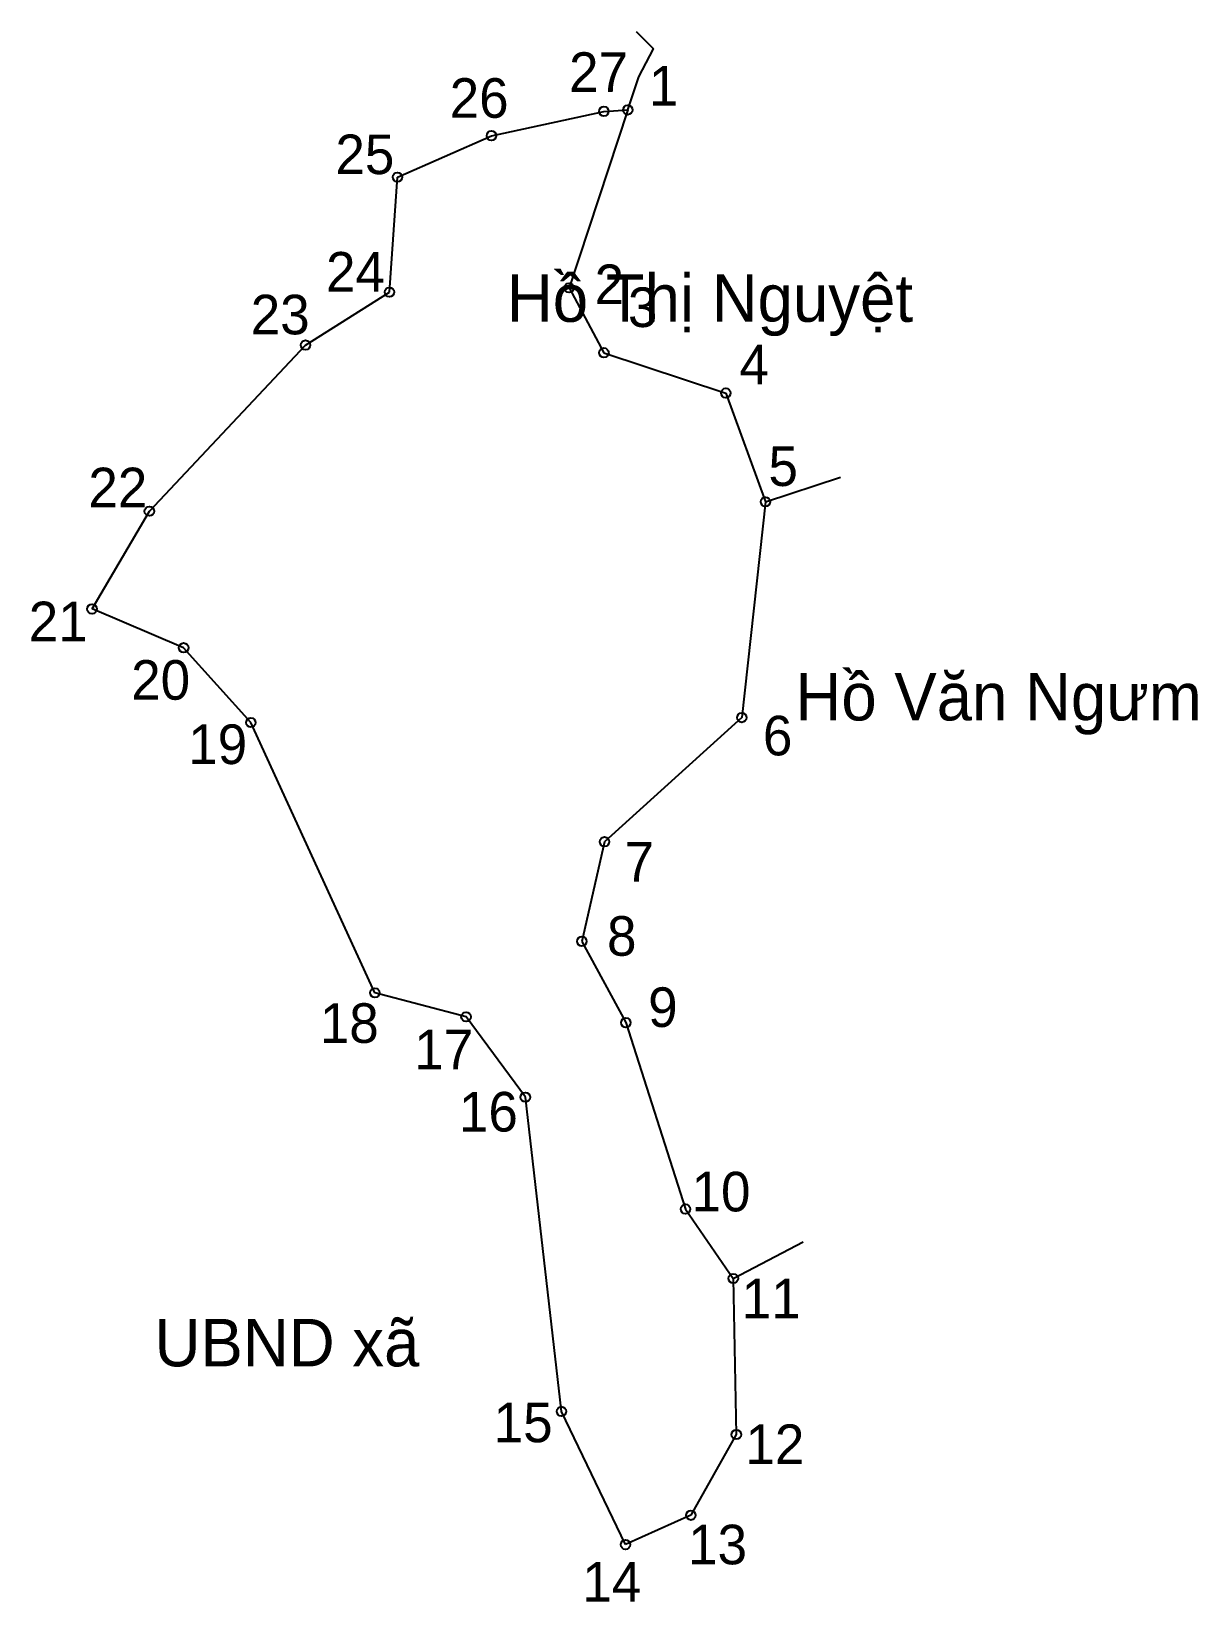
# Model space of a CAD drawing. Extents: x 547295 to 547488, y 1824536 to 1824796.
import ezdxf

# ---------------------------------------------------------------- set-up
doc = ezdxf.new("R2010")
doc.units = 0
for name, color, linetype in [('CanhThua', 7, 'Continuous'), ('MocDinhThua', 7, 'Continuous'), ('RauThua', 7, 'Continuous'), ('SoHieuDinhThua', 7, 'Continuous'), ('TenChuLanCan', 7, 'Continuous')]:
    doc.layers.add(name, color=color, linetype=linetype)

msp = doc.modelspace()

# ---------------------------------------------------------------- linework, layer by layer
at = {"layer": 'CanhThua'}
for p, q in [((547371.39, 1824778.49), (547389.96, 1824782.51)), ((547393.91, 1824782.74), (547384.21, 1824753.37)), ((547389.96, 1824782.51), (547393.91, 1824782.74)), ((547355.87, 1824771.65), (547371.39, 1824778.49)), ((547354.55, 1824752.65), (547355.87, 1824771.65)), ((547340.69, 1824743.91), (547354.55, 1824752.65)), ((547384.21, 1824753.37), (547389.97, 1824742.65)), ((547314.91, 1824716.47), (547340.69, 1824743.91)), ((547389.97, 1824742.65), (547410.09, 1824735.99)), ((547410.09, 1824735.99), (547416.64, 1824718.03)), ((547305.44, 1824700.33), (547314.91, 1824716.47)), ((547416.64, 1824718.03), (547412.73, 1824682.39)), ((547320.57, 1824693.93), (547305.44, 1824700.33)), ((547331.67, 1824681.57), (547320.57, 1824693.93)), ((547412.73, 1824682.39), (547390.06, 1824661.89)), ((547352.15, 1824636.94), (547331.67, 1824681.57)), ((547390.06, 1824661.89), (547386.33, 1824645.44)), ((547386.33, 1824645.44), (547393.59, 1824632.01)), ((547367.2, 1824632.97), (547352.15, 1824636.94)), ((547376.99, 1824619.7), (547367.2, 1824632.97)), ((547393.59, 1824632.01), (547403.43, 1824601.23)), ((547382.95, 1824567.81), (547376.99, 1824619.7)), ((547403.43, 1824601.23), (547411.33, 1824589.77)), ((547411.33, 1824589.77), (547411.83, 1824563.99)), ((547393.52, 1824545.81), (547382.95, 1824567.81)), ((547411.83, 1824563.99), (547404.33, 1824550.66)), ((547404.33, 1824550.66), (547393.52, 1824545.81))]:
    msp.add_line(p, q, dxfattribs=at)
at = {"layer": 'MocDinhThua'}
for centre in [(547393.91, 1824782.74), (547389.96, 1824782.51), (547371.39, 1824778.49), (547355.87, 1824771.65), (547354.55, 1824752.65), (547384.21, 1824753.37), (547340.69, 1824743.91), (547389.97, 1824742.65), (547410.09, 1824735.99), (547416.64, 1824718.03), (547314.91, 1824716.47), (547305.44, 1824700.33), (547320.57, 1824693.93), (547412.73, 1824682.39), (547331.67, 1824681.57), (547390.06, 1824661.89), (547386.33, 1824645.44), (547352.15, 1824636.94), (547367.2, 1824632.97), (547393.59, 1824632.01), (547376.99, 1824619.7), (547403.43, 1824601.23), (547411.33, 1824589.77), (547382.95, 1824567.81), (547411.83, 1824563.99), (547404.33, 1824550.66), (547393.52, 1824545.81)]:
    msp.add_circle(centre, 0.785, dxfattribs=at)
at = {"layer": 'RauThua'}
for p, q in [((547395.28, 1824795.71), (547398.14, 1824792.83)), ((547395.73, 1824788.23), (547398.14, 1824792.83)), ((547393.91, 1824782.74), (547395.73, 1824788.23)), ((547416.64, 1824718.03), (547429.03, 1824722.08)), ((547416.64, 1824718.03), (547429.03, 1824722.08)), ((547411.33, 1824589.77), (547422.84, 1824595.84))]:
    msp.add_line(p, q, dxfattribs=at)

# ---------------------------------------------------------------- texts
at = {"layer": 'SoHieuDinhThua'}
for s, height, p in [('27', 6.539, (547384.21, 1824785.72)), ('1', 6.54, (547397.4, 1824783.45)), ('26', 6.539, (547364.5, 1824781.44)), ('25', 6.539, (547345.63, 1824772.14)), ('24', 6.539, (547344.08, 1824752.74)), ('2', 6.54, (547388.43, 1824750.67)), ('3', 6.54, (547393.94, 1824746.89)), ('23', 6.539, (547331.65, 1824745.68)), ('4', 6.54, (547412.33, 1824737.41)), ('5', 6.54, (547417.14, 1824720.64)), ('22', 6.539, (547304.84, 1824717.12)), ('21', 6.539, (547294.99, 1824695)), ('20', 6.539, (547311.91, 1824685.34)), ('6', 6.54, (547416.22, 1824676.15)), ('19', 6.539, (547321.33, 1824674.72)), ('7', 6.54, (547393.37, 1824655.32)), ('8', 6.54, (547390.48, 1824643.06)), ('9', 6.54, (547397.27, 1824631.3)), ('18', 6.539, (547343.06, 1824628.67)), ('17', 6.539, (547358.65, 1824624.29)), ('16', 6.539, (547366.03, 1824614.03)), ('10', 6.539, (547404.44, 1824600.84)), ('11', 6.539, (547412.72, 1824583.18)), ('15', 6.539, (547371.77, 1824562.72)), ('12', 6.539, (547413.33, 1824559.12)), ('13', 6.539, (547403.87, 1824542.56)), ('14', 6.539, (547386.41, 1824536.4))]:
    msp.add_text(s, height=height, dxfattribs=at).set_placement(p)
at = {"layer": 'TenChuLanCan'}
for s, height, p in [('Hồ Thị Nguyệt', 7.8472, (547373.94, 1824747.75)), ('Hồ Văn Ngưm', 7.8472, (547421.59, 1824681.92)), ('UBND xã', 7.847, (547315.77, 1824575.25))]:
    msp.add_text(s, height=height, dxfattribs=at).set_placement(p)

doc.saveas('drawing.dxf')
